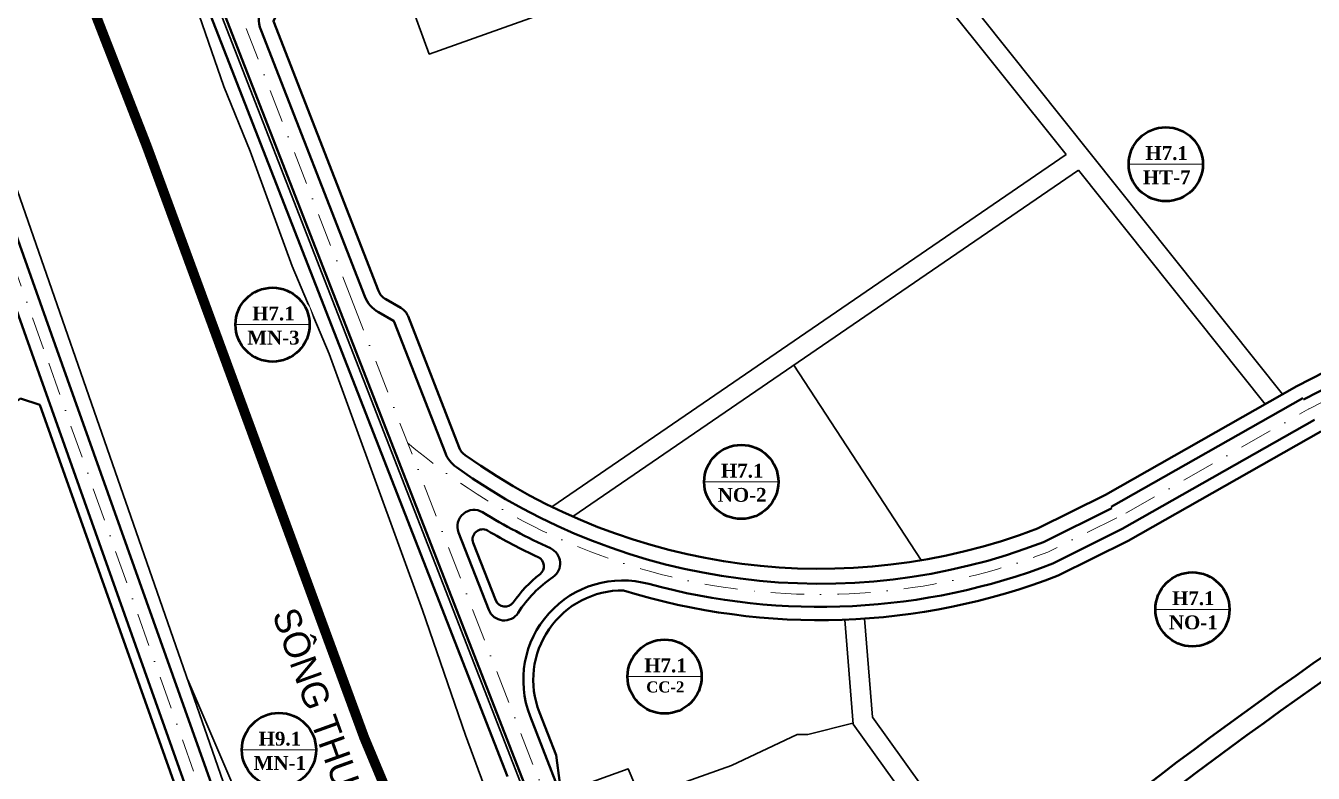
# Model space of a CAD drawing. Header units: millimetres. Extents: x 583747 to 595948, y 2304962 to 2309584.
# Drawn here: x 591889 to 592277.5, y 2307643.9 to 2307869.5 of the extents above; entities that cross this region are included whole.
import ezdxf

# ---------------------------------------------------------------- set-up
doc = ezdxf.new("R2010")
doc.units = ezdxf.units.MM
doc.set_wipeout_variables(frame=1)
for name, pattern in [('DASHDOT', [1, 0.5, -0.25, 0, -0.25]), ('DASHED', [4.5, 3, -1.5]), ('PHANTOM2', [1.25, 0.625, -0.125, 0.125, -0.125, 0.125, -0.125]), ('RANHGIOI', [10, 6, -1.7, 0.6, -1.7]), ('RGXA', [10.3, 6, -2, 0.3, -2])]:
    doc.linetypes.add(name, pattern=pattern)
for name, color, linetype, lineweight in [('00_bo_sdd', 7, 'Continuous', 30), ('00_o pho', 2, 'RANHGIOI', 13), ('00_tim_duong', 1, 'DASHDOT', 13), ('DUONG', 5, 'Continuous', 80), ('HE', 7, 'Continuous', 40), ('P_text', 7, 'Continuous', 13), ('Rgphuong', 5, 'RGXA', 13), ('TREE1', 93, 'Continuous', 13), ('vong tron', 7, 'Continuous', 13)]:
    doc.layers.add(name, color=color, linetype=linetype, lineweight=lineweight)
doc.styles.add('pp1-vnblackH', font='VHBLACK.TTF')
doc.styles.add('TXT', font='vntime.TTF', dxfattribs={"height": 1})

# ---------------------------------------------------------------- blocks, each defined once
blk = doc.blocks.new('dfsdf')
at = {"layer": '00_bo_sdd'}
blk.add_lwpolyline([(12478.55, 13238.14), (12632.06, 12797.25, -0.050631), (12658.27, 12697.79, -0.127789), (12642.01, 12531.73, -0.078072), (12590.67, 12439.45, -0.029988), (12502.96, 12340.13), (12503.12, 12332.97), (12540.5, 12298.11)], format="xyb", dxfattribs=at)
blk = doc.blocks.new('www')
at = {"layer": '00_bo_sdd'}
blk.add_line((18579.386, 15138.264), (18830.885, 14493.223), dxfattribs=at)
for points in [[(18583.431, 15119.633), (18576.551, 15137.278), (18548.678, 15127.297), (18553.354, 15113.495), (18583.225, 15031.307), (18613.069, 14954.656), (18678.617, 14776.361), (18722.631, 14671.12), (18747.758, 14616.742), (18776.816, 14565.015), (18783.767, 14583.87), (18789.264, 14593.635), (18756.905, 14675.707)], [(18756.905, 14675.707), (18749.281, 14686.65), (18735.972, 14710.534), (18724.075, 14736.723), (18709.198, 14777.039), (18696.212, 14814.797), (18668.042, 14892.16), (18656.91, 14918.633), (18644.166, 14953.304), (18636.28, 14972.776), (18623.327, 15010.387), (18609.977, 15046.801), (18599.685, 15074.975), (18583.431, 15119.633)], [(18765.74, 15038.085), (18775.466, 15010.172), (18698.267, 14982.618), (18687.979, 15010.717)], [(18955.789, 14879.932), (18856.343, 15004.647), (18851.652, 15000.906), (18890.445, 14952.256)], [(18735.257, 14845.97), (18890.445, 14952.256)], [(18741.578, 14843.027), (18894.195, 14947.553)], [(18950.505, 14876.936), (18894.195, 14947.553)], [(18846.735, 14829.84), (18808.287, 14888.715)], [(18866.787, 14723.702), (18826.151, 14780.394), (18823.635, 14811.912)], [(18871.664, 14727.197), (18831.999, 14782.534), (18829.624, 14812.287)], [(18685.797, 14436.204), (18692.712, 14432.655), (18696.305, 14433.512), (18699.348, 14455.956), (18705.157, 14480.632), (18711.647, 14506.818), (18712.299, 14509.784), (18720.524, 14544.726), (18737.412, 14543.463), (18737.243, 14551.187), (18722.257, 14551.619), (18720.723, 14552.575), (18699.341, 14612.881), (18698.3, 14616.858), (18696.324, 14616.986), (18671.27, 14686.745), (18666.07, 14701.659), (18658.257, 14716.998), (18625.372, 14793.784)], [(18738.744, 14759.826), (18758.31, 14766.894), (18761.966, 14758.143), (18789.464, 14767.861), (18809.296, 14777.273), (18812.553, 14777.309), (18826.125, 14780.722)]]:
    blk.add_lwpolyline(points, dxfattribs=at)
at = {"layer": '00_o pho', "color": 2, "linetype": 'PHANTOM2', "ltscale": 10, "const_width": 2.2}
for points in [[(18583.225, 15031.307), (18613.069, 14954.656), (18678.617, 14776.361), (18722.631, 14671.12), (18747.758, 14616.742), (18776.816, 14565.015), (18783.767, 14583.87), (18789.264, 14593.635), (18795.004, 14603.829), (18814.879, 14625.616), (18868.002, 14671.656), (18918.678, 14715.488), (18977.129, 14755.461), (19020.936, 14785.93), (19101.031, 14837.42), (19100.802, 14837.709), (19128.382, 14853.927), (19166.135, 14874.158), (19269.184, 14923.485), (19313.316, 14945.042), (19377.334, 14983.012), (19423.435, 15016.979)], [(18549.734, 14152.098), (18580.705, 14177.318), (18650.152, 14275.876), (18718.24, 14381.402), (18738.062, 14425.544), (18763.222, 14517.6), (18776.816, 14565.015), (18747.758, 14616.742), (18722.631, 14671.12), (18678.617, 14776.361), (18613.069, 14954.656), (18583.225, 15031.307), (18553.354, 15113.495)]]:
    blk.add_lwpolyline(points, dxfattribs=at)
at = {"layer": '00_tim_duong', "ltscale": 20}
blk.add_line((18674.817, 14908.645), (18835.945, 14495.385), dxfattribs=at)
for points in [[(18963.58, 14875.45), (19089.109, 14939.724), (19291.736, 15038.283), (19352.645, 15083.163), (19420.749, 15147.196), (19445.247, 15182.23), (19455.312, 15219.233)], [(18963.58, 14875.45), (19089.109, 14939.724), (19291.736, 15038.283), (19352.645, 15083.163), (19420.749, 15147.196), (19445.247, 15182.23), (19455.312, 15219.233)], [(18584.556, 15140.145), (18674.817, 14908.645), (18835.945, 14495.385), (18894.182, 14370.789)], [(18584.556, 15140.145), (18674.817, 14908.645), (18835.945, 14495.385), (18894.182, 14370.789)], [(18584.556, 15140.145), (18674.817, 14908.645), (18835.945, 14495.385), (18894.182, 14370.789)], [(18581.878, 14893.603), (18544.949, 14997.231)], [(18581.878, 14893.603), (18544.949, 14997.231)], [(18660.789, 14671.529), (18581.877, 14893.606)], [(18660.789, 14671.529), (18581.877, 14893.606)], [(18908.466, 14844.006), (18963.729, 14875.53)], [(18908.466, 14844.006), (18963.729, 14875.53)], [(18908.466, 14844.006), (18963.729, 14875.53)], [(18908.466, 14844.006), (18963.729, 14875.53)]]:
    blk.add_lwpolyline(points, dxfattribs=at)
blk.add_lwpolyline([(18905.737, 14842.65), (18884.909, 14832.298, -0.2748571), (18691.707, 14865.326, -5.3955425)], format="xyb", dxfattribs=at)
blk.add_lwpolyline([(18905.737, 14842.65), (18884.909, 14832.298, -0.2748571), (18691.707, 14865.326, -5.3955425)], format="xyb", dxfattribs=at)
blk.add_lwpolyline([(18905.737, 14842.65), (18884.909, 14832.298, -0.2748571), (18691.707, 14865.326, -5.3955425)], format="xyb", dxfattribs=at)
blk.add_lwpolyline([(18905.737, 14842.65), (18884.909, 14832.298, -0.2748571), (18691.707, 14865.326, -5.3955425)], format="xyb", dxfattribs=at)
at = {"layer": 'DUONG', "lineweight": 40}
for p, q in [((18580.318, 15138.627), (18831.806, 14493.613)), ((18580.318, 15138.627), (18831.806, 14493.613)), ((18580.318, 15138.627), (18831.805, 14493.616)), ((18585.41, 14894.862), (18548.481, 14998.49)), ((18585.41, 14894.862), (18548.481, 14998.49)), ((18578.344, 14892.347), (18563.647, 14933.589)), ((18578.344, 14892.347), (18565.851, 14927.404)), ((18664.322, 14672.784), (18585.41, 14894.862)), ((18664.322, 14672.784), (18585.41, 14894.862)), ((18634.122, 14735.375), (18578.345, 14892.346)), ((18961.871, 14878.787), (18904.067, 14846.008)), ((18961.871, 14878.787), (18904.067, 14846.008)), ((18961.871, 14878.787), (18904.067, 14846.008)), ((18961.871, 14878.787), (18904.067, 14846.008)), ((18965.44, 14872.189), (18907.406, 14839.292)), ((18965.44, 14872.189), (18907.406, 14839.292)), ((18965.44, 14872.189), (18907.406, 14839.292)), ((18965.44, 14872.189), (18907.406, 14839.292)), ((18716.211, 14814.865), (18707.102, 14838.229)), ((18907.406, 14839.292), (18886.421, 14828.861)), ((18840.084, 14497.157), (18728.696, 14782.844))]:
    blk.add_line(p, q, dxfattribs=at)
blk.add_lwpolyline([(18962.099, 14878.342), (19072.791, 14935.02, 0.3867678), (19076.578, 14945.098), (19056.71, 14995.043), (19012.96, 15120.907, 0.4154213), (19002.745, 15125.826), (18653.485, 15002.809, 0.4239453), (18647.49, 14989.744), (18678.788, 14909.472, 0.1712605), (18682.914, 14904.681), (18687.455, 14902.078, -0.1712605), (18687.673, 14901.826), (18703.119, 14862.209, 0.1455912), (18706.445, 14857.932, 0.2519018), (18883.6, 14835.277), (18904.29, 14845.56)], format="xyb", dxfattribs=at)
blk.add_lwpolyline([(18886.421, 14828.861), (18907.406, 14839.292)], dxfattribs=at)
for centre, radius, start, end in [((18711.761, 14840.045), 5, 58.64743, 201.3006), ((18816.08, 15011.266), 195.498, 238.64743, 245.44703), ((18732.766, 14828.898), 5, 304.18703, 65.44703), ((18816.08, 15011.266), 195.498, 254.71836, 291.08822), ((18756.647, 14793.742), 37.5, 124.18703, 147.33248), ((18756.647, 14793.742), 30, 74.71836, 201.3006), ((18720.87, 14816.682), 5, 201.3006, 327.33248)]:
    blk.add_arc(centre, radius, start, end, dxfattribs=at)
at = {"layer": 'HE'}
for p, q in [((18576.551, 15137.278), (18721.877, 14764.547)), ((18960.048, 14882.348), (18902.287, 14849.59)), ((18960.048, 14882.348), (18902.287, 14849.59)), ((18967.343, 14868.67), (18909.186, 14835.71)), ((18967.343, 14868.67), (18909.186, 14835.71)), ((18718.312, 14817.735), (18711.545, 14835.093)), ((18909.186, 14835.71), (18888.035, 14825.197)), ((18736.529, 14771.013), (18731.491, 14783.934)), ((18737.672, 14762.576), (18736.529, 14771.013))]:
    blk.add_line(p, q, dxfattribs=at)
for points in [[(18960.048, 14882.348), (19069.124, 14938.198), (19071.726, 14945.122), (19052.492, 14993.472), (19009.033, 15118.499), (19002.675, 15121.561), (18654.152, 14998.803), (18651.252, 14992.483), (18682.981, 14911.107, 0.1712605), (18685.152, 14908.585), (18689.694, 14905.982, -0.1712605), (18691.865, 14903.46), (18707.312, 14863.843, 0.1455912), (18709.062, 14861.592, 0.2515948), (18881.79, 14839.402), (18902.287, 14849.59)], [(18630.787, 14735.801), (18580.706, 14876.741), (18574.912, 14878.619), (18505.745, 14831.039, 0.0295065), (18496.998, 14824.23), (18466.803, 14797.717, 0.0480465), (18454.461, 14784.582), (18433.356, 14757.288, -0.1271287), (18411.212, 14740.113), (18388.743, 14730.433), (18385.731, 14723.711), (18426.336, 14601.795)]]:
    blk.add_lwpolyline(points, format="xyb", dxfattribs=at)
for centre, radius, start, end in [((19753.073, 13668.806), 1377.564, 113.03385, 129.911384), ((19753.073, 13668.806), 1371.564, 113.002432, 129.767856), ((18714.34, 14836.183), 3, 59.83926, 201.3006), ((18816.08, 15011.266), 199.498, 239.83926, 244.80613), ((18729.88, 14828.032), 3, 307.97552, 64.80613), ((18756.647, 14793.742), 40.5, 127.97552, 144.78598), ((18816.08, 15011.266), 199.498, 252.75164, 291.14207), ((18756.647, 14793.742), 27, 89.40758, 201.3006), ((18721.107, 14818.825), 3, 201.3006, 324.78598)]:
    blk.add_arc(centre, radius, start, end, dxfattribs=at)
at = {"layer": 'Rgphuong', "color": 6, "linetype": 'DASHED', "ltscale": 2, "const_width": 3, "flags": 128}
blk.add_lwpolyline([(18407.268, 16230.387), (18383.274, 16046.789), (18370.03, 15848.33), (18370.03, 15848.33), (18370.03, 15848.33), (18375.115, 15663.807), (18382.327, 15610.786), (18396.156, 15567.558), (18434.835, 15463.098), (18467.604, 15370.193), (18497.884, 15278.187), (18521.978, 15206.118), (18553.354, 15113.495), (18583.225, 15031.307), (18613.069, 14954.656), (18678.617, 14776.361), (18722.631, 14671.12), (18747.758, 14616.742), (18776.816, 14565.015)], dxfattribs=at)
blk.add_lwpolyline([(18407.268, 16230.387), (18383.274, 16046.789), (18370.03, 15848.33), (18370.03, 15848.33), (18370.03, 15848.33), (18375.115, 15663.807), (18382.327, 15610.786), (18396.156, 15567.558), (18434.835, 15463.098), (18467.604, 15370.193), (18497.884, 15278.187), (18521.978, 15206.118), (18553.354, 15113.495), (18583.225, 15031.307), (18613.069, 14954.656), (18678.617, 14776.361), (18722.631, 14671.12), (18747.758, 14616.742), (18776.816, 14565.015)], dxfattribs=at)
blk.add_lwpolyline([(18407.268, 16230.387), (18383.274, 16046.789), (18370.03, 15848.33), (18370.03, 15848.33), (18370.03, 15848.33), (18375.115, 15663.807), (18382.327, 15610.786), (18396.156, 15567.558), (18434.835, 15463.098), (18467.604, 15370.193), (18497.884, 15278.187), (18521.978, 15206.118), (18553.354, 15113.495), (18583.225, 15031.307), (18613.069, 14954.656), (18678.617, 14776.361), (18722.631, 14671.12), (18747.758, 14616.742), (18776.816, 14565.015)], dxfattribs=at)
at = {"layer": 'HE', "lineweight": 40}
blk.add_blockref('dfsdf', (6035.032, 1876.669), dxfattribs=at)
at = {"linetype": 'Continuous', "lineweight": 9}
for points in [[(18922.255, 14961.562), (18925.175, 14960.774), (18928.764, 14958.53), (18931.635, 14954.708), (18932.63, 14951.718), (18932.858, 14949.356), (18932.436, 14946.157), (18930.968, 14942.798), (18928.944, 14940.346), (18926.057, 14938.338), (18923.528, 14937.4), (18920.532, 14937.03), (18920.532, 14937.03), (18917.365, 14937.444), (18915.506, 14938.101), (18913.555, 14939.194), (18911.757, 14940.699), (18910.252, 14942.554), (18909.323, 14944.228), (18909.323, 14944.228), (18908.387, 14947.25), (18908.205, 14949.356), (18908.46, 14951.847), (18909.099, 14953.963), (18911.196, 14957.405), (18912.583, 14958.778), (18915.968, 14960.807), (18918.306, 14961.48), (18920.532, 14961.683)], [(18652.69, 14913.153), (18655.611, 14912.366), (18659.2, 14910.122), (18662.071, 14906.3), (18663.065, 14903.31), (18663.294, 14900.948), (18662.871, 14897.749), (18661.404, 14894.39), (18659.379, 14891.938), (18656.493, 14889.93), (18653.964, 14888.992), (18650.967, 14888.622), (18650.967, 14888.622), (18647.801, 14889.036), (18645.942, 14889.693), (18643.991, 14890.786), (18642.193, 14892.291), (18640.688, 14894.146), (18639.758, 14895.82), (18639.758, 14895.82), (18638.823, 14898.841), (18638.641, 14900.948), (18638.896, 14903.439), (18639.534, 14905.555), (18641.632, 14908.997), (18643.019, 14910.37), (18646.404, 14912.398), (18648.742, 14913.072), (18650.967, 14913.275)], [(18794.145, 14865.698), (18797.066, 14864.911), (18800.655, 14862.666), (18803.526, 14858.845), (18804.52, 14855.854), (18804.748, 14853.493), (18804.326, 14850.294), (18802.859, 14846.935), (18800.834, 14844.483), (18797.947, 14842.474), (18795.418, 14841.536), (18792.422, 14841.166), (18792.422, 14841.166), (18789.255, 14841.58), (18787.396, 14842.237), (18785.445, 14843.331), (18783.647, 14844.836), (18782.142, 14846.691), (18781.213, 14848.365), (18781.213, 14848.365), (18780.277, 14851.386), (18780.096, 14853.493), (18780.35, 14855.984), (18780.989, 14858.099), (18783.086, 14861.542), (18784.473, 14862.914), (18787.858, 14864.943), (18790.196, 14865.616), (18792.422, 14865.819)], [(18930.286, 14827.229), (18933.207, 14826.442), (18936.795, 14824.197), (18939.666, 14820.375), (18940.661, 14817.385), (18940.889, 14815.023), (18940.467, 14811.825), (18939, 14808.465), (18936.975, 14806.014), (18934.088, 14804.005), (18931.559, 14803.067), (18928.563, 14802.697), (18928.563, 14802.697), (18925.396, 14803.111), (18923.537, 14803.768), (18921.586, 14804.862), (18919.788, 14806.366), (18918.283, 14808.221), (18917.354, 14809.895), (18917.354, 14809.895), (18916.418, 14812.917), (18916.236, 14815.023), (18916.491, 14817.515), (18917.13, 14819.63), (18919.227, 14823.072), (18920.614, 14824.445), (18923.999, 14826.474), (18926.337, 14827.147), (18928.563, 14827.35)], [(18771.002, 14806.948), (18773.923, 14806.161), (18777.512, 14803.917), (18780.383, 14800.095), (18781.377, 14797.105), (18781.605, 14794.743), (18781.183, 14791.544), (18779.716, 14788.185), (18777.691, 14785.733), (18774.804, 14783.724), (18772.275, 14782.786), (18769.279, 14782.417), (18769.279, 14782.417), (18766.112, 14782.83), (18764.254, 14783.488), (18762.302, 14784.581), (18760.504, 14786.086), (18758.999, 14787.941), (18758.07, 14789.615), (18758.07, 14789.615), (18757.134, 14792.636), (18756.953, 14794.743), (18757.207, 14797.234), (18757.846, 14799.349), (18759.943, 14802.792), (18761.331, 14804.164), (18764.715, 14806.193), (18767.053, 14806.867), (18769.279, 14807.069)], [(18654.626, 14784.831), (18657.547, 14784.044), (18661.136, 14781.799), (18664.007, 14777.977), (18665.001, 14774.987), (18665.23, 14772.626), (18664.807, 14769.427), (18663.34, 14766.067), (18661.315, 14763.616), (18658.429, 14761.607), (18655.9, 14760.669), (18652.903, 14760.299), (18652.903, 14760.299), (18649.737, 14760.713), (18647.878, 14761.37), (18645.927, 14762.464), (18644.129, 14763.968), (18642.624, 14765.823), (18641.695, 14767.498), (18641.695, 14767.498), (18640.759, 14770.519), (18640.577, 14772.626), (18640.832, 14775.117), (18641.47, 14777.232), (18643.568, 14780.675), (18644.955, 14782.047), (18648.34, 14784.076), (18650.678, 14784.749), (18652.903, 14784.952)]]:
    blk.add_wipeout(points, dxfattribs=at).dxf.layer = 'vong tron'
at = {"layer": 'vong tron'}
for p, q in [((18909.347, 14949.35), (18931.643, 14949.35)), ((18639.783, 14900.945), (18662.079, 14900.945)), ((18781.238, 14853.486), (18803.533, 14853.486)), ((18917.379, 14815.017), (18939.674, 14815.017)), ((18758.095, 14794.74), (18780.39, 14794.74)), ((18641.719, 14772.622), (18664.015, 14772.622))]:
    blk.add_line(p, q, dxfattribs=at)
at = {"layer": 'vong tron', "lineweight": 50}
for centre in [(18920.532, 14949.353), (18650.967, 14900.945), (18792.422, 14853.489), (18928.563, 14815.02), (18769.279, 14794.74), (18652.903, 14772.622)]:
    blk.add_circle(centre, 11.184, dxfattribs=at)
at = {"layer": 'P_text', "style": 'pp1-vnblackH'}
blk.add_text('s«ng th\xadîng lý', height=8, rotation=289.70913, dxfattribs=at).set_placement((18650.786, 14813.623, 3))
at = {"layer": 'vong tron', "attachment_point": 5, "style": 'TXT'}
for s, insert, char_height in [('{\\f.VnTimeH|b1|i0|c0|p34;H7.1}', (18920.797, 14952.683), 4.18038), ('{\\f.VnTimeH|b1|i0|c0|p34;ht-7}', (18920.797, 14945.414), 4.18038), ('{\\f.VnTimeH|b1|i0|c0|p34;H7.1}', (18651.233, 14904.278), 4.18038), ('{\\f.VnTimeH|b1|i0|c0|p34;mn-3}', (18651.233, 14897.009), 4.18038), ('{\\f.VnTimeH|b1|i0|c0|p34;H7.1}', (18792.687, 14856.819), 4.18038), ('{\\f.VnTimeH|b1|i0|c0|p34;no-2}', (18792.687, 14849.55), 4.18038), ('{\\f.VnTimeH|b1|i0|c0|p34;H7.1}', (18928.828, 14818.35), 4.18038), ('{\\f.VnTimeH|b1|i0|c0|p34;no-1}', (18928.828, 14811.081), 4.18038), ('{\\f.VnTimeH|b1|i0|c0|p34;H7.1}', (18769.545, 14798.073), 4.18038), ('{\\f.VnTimeH|b1|i0|c0|p34;cc-2}', (18769.484, 14791.591), 3.3443), ('{\\f.VnTimeH|b1|i0|c0|p34;H9.1}', (18653.169, 14775.955), 4.18038), ('{\\f.VnTimeH|b1|i0|c0|p34;mn-1}', (18653.169, 14768.686), 4.18038)]:
    blk.add_mtext(s, dxfattribs=dict(at, insert=insert, char_height=char_height))

msp = doc.modelspace()

# ---------------------------------------------------------------- block references
at = {"layer": 'TREE1'}
msp.add_blockref('www', (573312.5, 2292878.35), dxfattribs=at)

doc.saveas('drawing.dxf')
